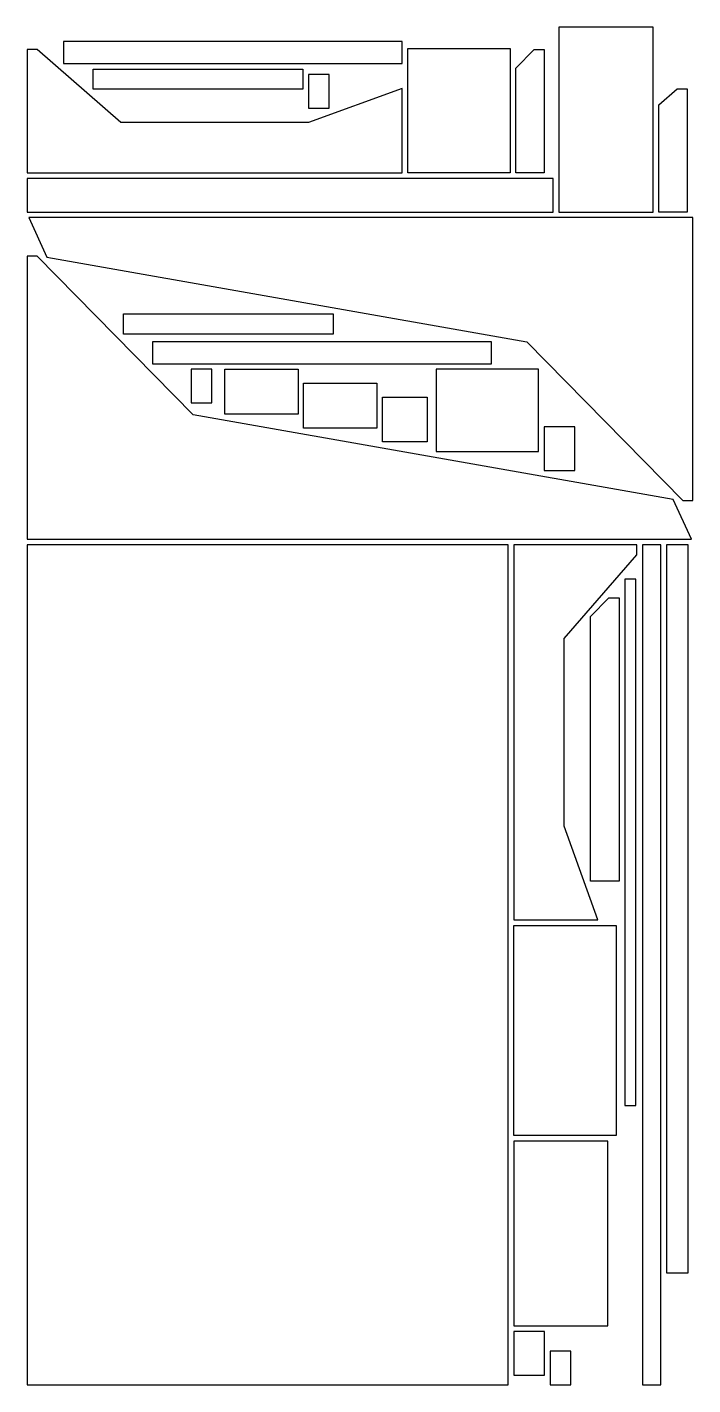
# Model space of a CAD drawing. Header units: millimetres. Extents: x 5 to 1194, y 5 to 2429.
import ezdxf

# ---------------------------------------------------------------- set-up
doc = ezdxf.new("R2010")
doc.units = ezdxf.units.MM

msp = doc.modelspace()

# ---------------------------------------------------------------- linework, layer by layer
for points in [[(1123.5, 2099.1), (1123.5, 2429.1), (955, 2429.1), (955, 2099.1)], [(69.8, 2364.4), (675, 2364.4), (675, 2403.4), (69.8, 2403.4)], [(5, 2169.1), (675, 2169.1), (675, 2319.6), (507.5, 2259.1), (172.5, 2259.1), (23, 2389.1), (5, 2389.1)], [(868, 2169.1), (685, 2169.1), (685, 2391.3), (868, 2391.3)], [(928.8, 2169.1), (878, 2169.1), (878, 2355.7), (910.8, 2389.1), (928.8, 2389.1)], [(122.7, 2318.4), (122.7, 2354.4), (497.5, 2354.4), (497.5, 2318.4)], [(507.5, 2344.6), (507.5, 2284.6), (544.5, 2284.6), (544.5, 2344.6)], [(1184.3, 2099.1), (1133.5, 2099.1), (1133.5, 2290.6), (1166.3, 2319.1), (1184.3, 2319.1)], [(945, 2159.1), (5, 2159.1), (5, 2099.1), (945, 2099.1)], [(1194.3, 2089.1), (7.8, 2089.1), (40.1, 2018.2), (897.7, 1867), (1176.3, 1583.7), (1194.3, 1583.7)], [(5, 1515), (1191.6, 1515), (1159.2, 1586), (301.6, 1737.2), (23, 2020.5), (5, 2020.5)], [(177.1, 1881), (177.1, 1917), (551.9, 1917), (551.9, 1881)], [(834.3, 1867.2), (229.1, 1867.2), (229.1, 1828.2), (834.3, 1828.2)], [(334.9, 1758.2), (334.9, 1818.2), (297.9, 1818.2), (297.9, 1758.2)], [(489, 1818.2), (489, 1738.2), (358.2, 1738.2), (358.2, 1818.2)], [(918.7, 1818.2), (735.7, 1818.2), (735.7, 1671.6), (918.7, 1671.6)], [(629.8, 1793.4), (629.8, 1713.4), (499, 1713.4), (499, 1793.4)], [(639.8, 1768.5), (719.8, 1768.5), (719.8, 1688.5), (639.8, 1688.5)], [(983.7, 1637.6), (983.7, 1715.6), (928.7, 1715.6), (928.7, 1637.6)], [(864.2, 5), (864.2, 1505), (5, 1505), (5, 5)], [(874.2, 1505), (874.2, 835), (1024.7, 835), (964.2, 1002.5), (964.2, 1337.5), (1094.2, 1487), (1094.2, 1505)], [(1104.2, 1505), (1104.2, 5), (1137.2, 5), (1137.2, 1505)], [(1147.2, 1505), (1147.2, 205), (1186.2, 205), (1186.2, 1505)], [(1092.5, 503.7), (1092.5, 1443.7), (1072.5, 1443.7), (1072.5, 503.7)], [(1062.5, 904.6), (1011.7, 904.6), (1011.7, 1376.7), (1044.5, 1410), (1062.5, 1410)], [(1057.2, 450.2), (874.2, 450.2), (874.2, 825), (1057.2, 825)], [(874.2, 440.2), (874.2, 110.2), (1042.7, 110.2), (1042.7, 440.2)], [(929.2, 22.2), (929.2, 100.2), (874.2, 100.2), (874.2, 22.2)], [(939.2, 65), (939.2, 5), (976.2, 5), (976.2, 65)]]:
    msp.add_lwpolyline(points, close=True)

doc.saveas('drawing.dxf')
